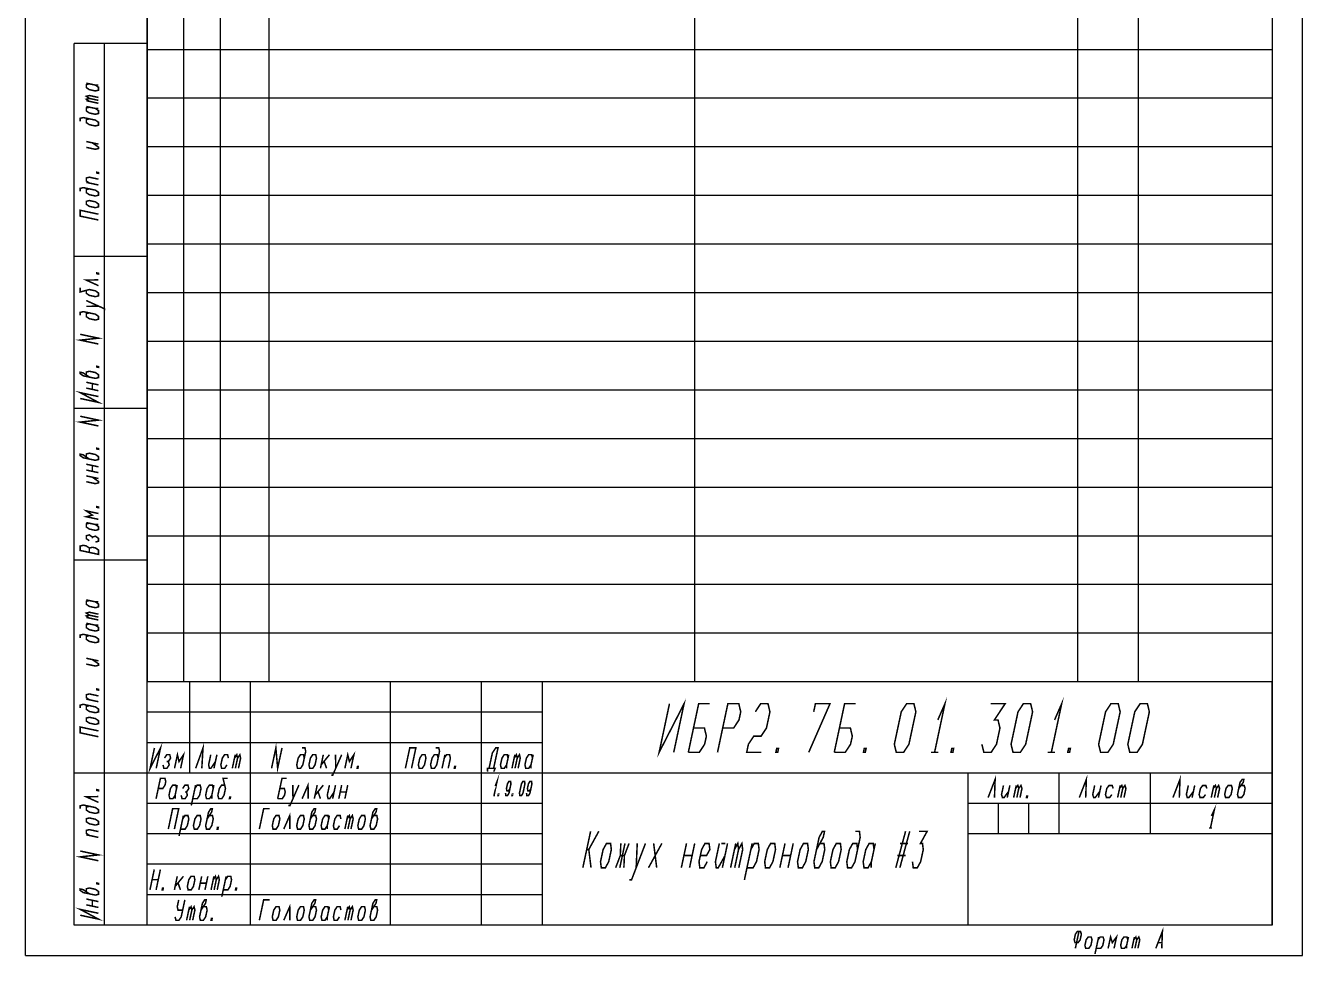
# Model space of a CAD drawing. Header units: millimetres. Extents: x 0 to 210, y 0 to 297.
# Drawn here: x 0 to 210, y 0 to 153 of the extents above; entities that cross this region are included whole.
import ezdxf

# ---------------------------------------------------------------- set-up
doc = ezdxf.new("R2010")
doc.units = ezdxf.units.MM
doc.header["$LTSCALE"] = 19.36
doc.layers.get('0').update_dxf_attribs({"linetype": 'CONTINUOUS'})

msp = doc.modelspace()

# ---------------------------------------------------------------- linework, layer by layer
at = {"color": 7, "linetype": 'CONTINUOUS'}
for p, q in [((0, 0), (0, 297)), ((210, 0), (210, 297)), ((20, 292), (20, 93)), ((20, 5), (20, 292)), ((26, 292), (26, 93)), ((32, 292), (32, 93)), ((40, 292), (40, 93)), ((110, 292), (110, 93)), ((173, 292), (173, 93)), ((183, 292), (183, 93)), ((205, 292), (205, 93)), ((205, 292), (205, 5)), ((20, 277), (20, 45)), ((26, 277), (26, 45)), ((32, 277), (32, 45)), ((40, 277), (40, 45)), ((110, 277), (110, 45)), ((173, 277), (173, 45)), ((183, 277), (183, 45)), ((205, 277), (205, 45)), ((20, 150), (8, 150)), ((8, 5), (8, 150)), ((13, 5), (13, 150)), ((20, 5), (20, 150)), ((205, 149), (20, 149)), ((205, 149), (20, 149)), ((205, 141), (20, 141)), ((205, 141), (20, 141)), ((205, 133), (20, 133)), ((205, 133), (20, 133)), ((205, 125), (20, 125)), ((205, 125), (20, 125)), ((205, 117), (20, 117)), ((205, 117), (20, 117)), ((20, 115), (8, 115)), ((205, 109), (20, 109)), ((205, 109), (20, 109)), ((205, 101), (20, 101)), ((205, 101), (20, 101)), ((205, 93), (20, 93)), ((205, 93), (20, 93)), ((20, 90), (8, 90)), ((205, 85), (20, 85)), ((205, 77), (20, 77)), ((205, 69), (20, 69)), ((20, 65), (8, 65)), ((205, 61), (20, 61)), ((205, 53), (20, 53)), ((205, 45), (20, 45)), ((20, 5), (20, 45)), ((205, 45), (20, 45)), ((27, 30), (27, 45)), ((37, 5), (37, 45)), ((60, 5), (60, 45)), ((75, 5), (75, 45)), ((85, 5), (85, 45)), ((205, 5), (205, 45)), ((85, 40), (20, 40)), ((85, 35), (20, 35)), ((20, 30), (8, 30)), ((205, 30), (20, 30)), ((155, 5), (155, 30)), ((170, 20), (170, 30)), ((185, 20), (185, 30)), ((85, 25), (20, 25)), ((205, 25), (155, 25)), ((160, 20), (160, 25)), ((165, 20), (165, 25)), ((85, 20), (20, 20)), ((205, 20), (155, 20)), ((85, 15), (20, 15)), ((85, 10), (20, 10)), ((20, 5), (8, 5)), ((205, 5), (20, 5)), ((0, 0), (210, 0))]:
    msp.add_line(p, q, dxfattribs=at)
at = {"color": 2, "linetype": 'CONTINUOUS', "const_width": 0.25}
for points in [[(9.99, 143.49), (11.49, 143.17), (11.99, 143.18)], [(10.49, 143.38), (9.99, 143.25), (9.99, 142.77), (10.49, 142.42), (11.49, 142.21), (11.99, 142.34), (11.99, 142.82), (11.49, 143.17)], [(10.49, 140.98), (9.99, 141.33), (10.49, 141.46), (11.99, 141.14)], [(10.49, 140.5), (9.99, 140.85), (10.49, 140.98), (11.99, 140.66)], [(11.99, 140.18), (9.99, 140.61)], [(9.99, 139.65), (11.49, 139.33), (11.99, 139.34)], [(10.49, 139.54), (9.99, 139.41), (9.99, 138.93), (10.49, 138.58), (11.49, 138.37), (11.99, 138.5), (11.99, 138.98), (11.49, 139.33)], [(10.49, 137.62), (9.99, 137.49), (9.99, 137.01), (10.49, 136.66), (11.49, 136.45), (11.99, 136.58), (11.99, 137.06), (11.49, 137.41), (9.49, 137.83), (8.99, 137.7), (8.99, 137.22)], [(9.99, 133.89), (11.99, 133.46)], [(9.99, 132.93), (11.49, 132.61), (11.99, 132.74), (11.99, 132.98), (10.99, 133.67)], [(10.49, 127.06), (9.99, 127.41), (9.99, 127.89), (10.49, 128.02), (11.99, 127.7)], [(11.99, 128.78), (11.99, 128.66), (11.74, 128.71), (11.74, 128.83), (11.99, 128.78)], [(10.49, 126.1), (9.99, 125.97), (9.99, 125.49), (10.49, 125.14), (11.49, 124.93), (11.99, 125.06), (11.99, 125.54), (11.49, 125.89), (9.49, 126.31), (8.99, 126.18), (8.99, 125.7)], [(11.99, 126.74), (9.99, 127.17)], [(11.49, 123.01), (11.99, 123.14), (11.99, 123.62), (11.49, 123.97), (10.49, 124.18), (9.99, 124.05), (9.99, 123.57), (10.49, 123.22), (11.49, 123.01)], [(11.99, 120.98), (8.99, 121.62), (8.99, 122.58), (11.99, 121.94)], [(11.99, 112.22), (11.99, 112.1), (11.74, 112.15), (11.74, 112.27), (11.99, 112.22)], [(9.99, 109.41), (9.99, 108.93), (10.49, 108.58), (11.49, 108.37), (11.99, 108.5), (11.99, 108.98), (11.49, 109.33), (10.49, 109.54), (8.99, 109.14), (8.99, 109.86)], [(11.99, 110.18), (9.99, 111.09), (11.99, 111.14)], [(12.99, 106.13), (12.99, 106.37), (9.99, 107.73)], [(10.49, 105.7), (9.99, 105.57), (9.99, 105.09), (10.49, 104.74), (11.49, 104.53), (11.99, 104.66), (11.99, 105.14), (11.49, 105.49), (9.49, 105.91), (8.99, 105.78), (8.99, 105.3)], [(9.99, 106.77), (11.99, 106.82)], [(11.99, 100.58), (8.99, 101.22), (11.99, 101.54), (8.99, 102.18)], [(11.99, 96.86), (11.99, 96.74), (11.74, 96.79), (11.74, 96.91), (11.99, 96.86)], [(10.49, 95.14), (9.49, 95.83), (8.99, 95.94), (8.99, 95.7), (9.49, 95.35), (11.49, 94.93), (11.99, 95.06), (11.99, 95.54), (11.49, 95.89), (10.49, 96.1), (9.99, 95.97), (9.99, 95.49)], [(8.99, 91.62), (11.99, 90.98), (8.99, 92.58), (11.99, 91.94)], [(9.99, 94.29), (11.99, 93.86)], [(11.99, 92.9), (9.99, 93.33)], [(10.99, 93.11), (10.99, 94.07)], [(11.99, 87.1), (8.99, 87.74), (11.99, 88.06), (8.99, 88.7)], [(10.49, 81.66), (9.49, 82.35), (8.99, 82.46), (8.99, 82.22), (9.49, 81.87), (11.49, 81.45), (11.99, 81.58), (11.99, 82.06), (11.49, 82.41), (10.49, 82.62), (9.99, 82.49), (9.99, 82.01)], [(11.99, 83.38), (11.99, 83.26), (11.74, 83.31), (11.74, 83.43), (11.99, 83.38)], [(9.99, 80.81), (11.99, 80.38)], [(11.99, 79.42), (9.99, 79.85)], [(10.99, 79.63), (10.99, 80.59)], [(9.99, 78.89), (11.99, 78.46)], [(9.99, 77.93), (11.49, 77.61), (11.99, 77.74), (11.99, 77.98), (10.99, 78.67)], [(11.99, 73.78), (11.99, 73.66), (11.74, 73.71), (11.74, 73.83), (11.99, 73.78)], [(11.99, 71.74), (9.99, 72.17), (10.99, 72.43), (9.99, 73.13), (11.99, 72.7)], [(9.99, 71.21), (11.49, 70.89), (11.99, 70.9)], [(10.49, 71.1), (9.99, 70.97), (9.99, 70.49), (10.49, 70.14), (11.49, 69.93), (11.99, 70.06), (11.99, 70.54), (11.49, 70.89)], [(11.49, 68.01), (11.99, 68.14), (11.99, 68.62), (11.49, 68.97), (10.99, 68.83), (10.49, 69.18), (9.99, 69.05), (9.99, 68.57), (10.49, 68.22)], [(11.99, 65.98), (11.99, 66.7), (11.49, 67.05), (10.99, 67.15), (10.49, 67.02), (9.99, 67.37), (9.49, 67.47), (8.99, 67.34), (8.99, 66.62), (11.99, 65.98)], [(10.99, 68.59), (10.99, 68.83)], [(10.49, 66.3), (10.49, 67.02)], [(9.99, 58.49), (11.49, 58.17), (11.99, 58.18)], [(10.49, 58.38), (9.99, 58.25), (9.99, 57.77), (10.49, 57.42), (11.49, 57.21), (11.99, 57.34), (11.99, 57.82), (11.49, 58.17)], [(10.49, 55.98), (9.99, 56.33), (10.49, 56.46), (11.99, 56.14)], [(10.49, 55.5), (9.99, 55.85), (10.49, 55.98), (11.99, 55.66)], [(11.99, 55.18), (9.99, 55.61)], [(9.99, 54.65), (11.49, 54.33), (11.99, 54.34)], [(10.49, 54.54), (9.99, 54.41), (9.99, 53.93), (10.49, 53.58), (11.49, 53.37), (11.99, 53.5), (11.99, 53.98), (11.49, 54.33)], [(10.49, 52.62), (9.99, 52.49), (9.99, 52.01), (10.49, 51.66), (11.49, 51.45), (11.99, 51.58), (11.99, 52.06), (11.49, 52.41), (9.49, 52.83), (8.99, 52.7), (8.99, 52.22)], [(9.99, 48.89), (11.99, 48.46)], [(9.99, 47.93), (11.49, 47.61), (11.99, 47.74), (11.99, 47.98), (10.99, 48.67)], [(10.49, 42.06), (9.99, 42.41), (9.99, 42.89), (10.49, 43.02), (11.99, 42.7)], [(11.99, 41.74), (9.99, 42.17)], [(11.99, 43.78), (11.99, 43.66), (11.74, 43.71), (11.74, 43.83), (11.99, 43.78)], [(105.9, 41.41), (104.2, 33.41), (108.3, 41.41), (106.6, 33.41)], [(150.03, 38.74), (151.2, 41.41), (149.5, 33.41)], [(169.23, 38.74), (170.4, 41.41), (168.7, 33.41)], [(10.49, 41.1), (9.99, 40.97), (9.99, 40.49), (10.49, 40.14), (11.49, 39.93), (11.99, 40.06), (11.99, 40.54), (11.49, 40.89), (9.49, 41.31), (8.99, 41.18), (8.99, 40.7)], [(109, 33.41), (110.7, 41.41), (112.5, 41.41)], [(113.8, 33.41), (115.5, 41.41), (117.3, 41.41), (117.62, 40.08), (117.33, 38.74), (116.45, 37.41), (114.65, 37.41)], [(120.02, 40.08), (120.9, 41.41), (122.1, 41.41), (122.42, 40.08), (121.85, 37.41), (120.97, 36.08), (119.77, 36.08), (118.88, 34.74), (118.6, 33.41), (121, 33.41)], [(128.8, 33.41), (132.3, 41.41), (129.9, 41.41), (129.62, 40.08)], [(133, 33.41), (134.7, 41.41), (136.5, 41.41)], [(143.2, 33.41), (142.88, 34.74), (144.02, 40.08), (144.9, 41.41), (146.1, 41.41), (146.42, 40.08), (145.28, 34.74), (144.4, 33.41), (143.2, 33.41)], [(158.7, 41.41), (161.1, 41.41), (159.33, 38.74), (159.93, 38.74), (160.25, 37.41), (159.68, 34.74), (158.8, 33.41), (157.6, 33.41), (157.28, 34.74)], [(162.4, 33.41), (162.08, 34.74), (163.22, 40.08), (164.1, 41.41), (165.3, 41.41), (165.62, 40.08), (164.48, 34.74), (163.6, 33.41), (162.4, 33.41)], [(176.8, 33.41), (176.48, 34.74), (177.62, 40.08), (178.5, 41.41), (179.7, 41.41), (180.02, 40.08), (178.88, 34.74), (178, 33.41), (176.8, 33.41)], [(181.6, 33.41), (181.28, 34.74), (182.42, 40.08), (183.3, 41.41), (184.5, 41.41), (184.82, 40.08), (183.68, 34.74), (182.8, 33.41), (181.6, 33.41)], [(11.49, 38.01), (11.99, 38.14), (11.99, 38.62), (11.49, 38.97), (10.49, 39.18), (9.99, 39.05), (9.99, 38.57), (10.49, 38.22), (11.49, 38.01)], [(11.99, 35.98), (8.99, 36.62), (8.99, 37.58), (11.99, 36.94)], [(109, 33.41), (110.8, 33.41), (111.68, 34.74), (111.97, 36.08), (111.65, 37.41), (109.85, 37.41)], [(133, 33.41), (134.8, 33.41), (135.68, 34.74), (135.97, 36.08), (135.65, 37.41), (133.85, 37.41)], [(21.2, 34.14), (20.49, 30.79), (22.2, 34.14), (21.49, 30.79)], [(24.5, 30.79), (24.98, 33.02), (25.24, 31.9), (25.98, 33.02), (25.51, 30.79)], [(27.98, 30.79), (29.19, 34.14), (28.99, 30.79)], [(40.46, 30.79), (41.17, 34.14), (41.46, 30.79), (42.18, 34.14)], [(45.84, 32.46), (45.71, 33.02), (45.21, 33.02), (44.84, 32.46), (44.6, 31.35), (44.73, 30.79), (45.23, 30.79), (45.6, 31.35), (46.08, 33.58), (45.95, 34.14), (45.44, 34.14)], [(52.52, 30.79), (52.99, 33.02), (53.26, 31.9), (54, 33.02), (53.52, 30.79)], [(62.47, 30.79), (63.19, 34.14), (64.19, 34.14), (63.48, 30.79)], [(67.86, 32.46), (67.72, 33.02), (67.22, 33.02), (66.85, 32.46), (66.61, 31.35), (66.75, 30.79), (67.25, 30.79), (67.62, 31.35), (68.09, 33.58), (67.96, 34.14), (67.46, 34.14)], [(76.23, 30.79), (76.77, 33.3), (77.32, 34.14), (77.7, 34.14), (76.98, 30.79)], [(123.7, 33.41), (123.4, 33.41), (123.54, 34.08), (123.84, 34.08), (123.7, 33.41)], [(138.1, 33.41), (137.8, 33.41), (137.94, 34.08), (138.24, 34.08), (138.1, 33.41)], [(152.5, 33.41), (152.2, 33.41), (152.34, 34.08), (152.64, 34.08), (152.5, 33.41)], [(171.7, 33.41), (171.4, 33.41), (171.54, 34.08), (171.84, 34.08), (171.7, 33.41)], [(22.61, 31.35), (22.75, 30.79), (23.25, 30.79), (23.62, 31.35), (23.49, 31.9), (23.86, 32.46), (23.72, 33.02), (23.22, 33.02), (22.85, 32.46)], [(23.23, 31.9), (23.49, 31.9)], [(30.46, 33.02), (30.11, 31.35), (30.24, 30.79), (30.49, 30.79), (31.23, 31.9)], [(31.47, 33.02), (30.99, 30.79)], [(33.36, 32.46), (33.23, 33.02), (32.73, 33.02), (32.36, 32.46), (32.12, 31.35), (32.25, 30.79), (32.75, 30.79), (33.12, 31.35)], [(34.01, 30.79), (34.48, 33.02)], [(34.37, 32.46), (34.74, 33.02), (34.87, 32.46), (34.51, 30.79)], [(34.87, 32.46), (35.24, 33.02), (35.37, 32.46), (35.02, 30.79)], [(46.61, 31.35), (46.74, 30.79), (47.24, 30.79), (47.61, 31.35), (47.85, 32.46), (47.72, 33.02), (47.22, 33.02), (46.85, 32.46), (46.61, 31.35)], [(48.97, 33.02), (48.5, 30.79)], [(48.62, 31.35), (49.98, 33.02)], [(49.11, 31.9), (49.51, 30.79)], [(50.27, 29.67), (50.52, 29.67), (51.99, 33.02)], [(50.98, 33.02), (51.01, 30.79)], [(64.6, 31.35), (64.74, 30.79), (65.24, 30.79), (65.61, 31.35), (65.85, 32.46), (65.71, 33.02), (65.21, 33.02), (64.84, 32.46), (64.6, 31.35)], [(68.5, 30.79), (68.98, 33.02)], [(68.86, 32.46), (69.23, 33.02), (69.73, 33.02), (69.87, 32.46), (69.51, 30.79)], [(79.35, 32.46), (79.22, 33.02), (78.72, 33.02), (78.35, 32.46), (78.11, 31.35), (78.24, 30.79), (78.74, 30.79), (79.11, 31.35)], [(79.47, 33.02), (79.11, 31.35), (79.12, 30.79)], [(80, 30.79), (80.47, 33.02)], [(80.36, 32.46), (80.73, 33.02), (80.86, 32.46), (80.5, 30.79)], [(80.86, 32.46), (81.23, 33.02), (81.36, 32.46), (81.01, 30.79)], [(83.37, 32.46), (83.24, 33.02), (82.74, 33.02), (82.37, 32.46), (82.13, 31.35), (82.26, 30.79), (82.76, 30.79), (83.13, 31.35)], [(83.49, 33.02), (83.13, 31.35), (83.14, 30.79)], [(148.9, 33.41), (150.1, 33.41)], [(168.1, 33.41), (169.3, 33.41)], [(54.66, 30.79), (54.53, 30.79), (54.59, 31.07), (54.71, 31.07), (54.66, 30.79)], [(70.64, 30.79), (70.52, 30.79), (70.57, 31.07), (70.7, 31.07), (70.64, 30.79)], [(75.99, 30.23), (75.98, 30.79), (77.24, 30.79), (76.99, 30.23)], [(77.24, 27.86), (77.54, 28.62), (77.05, 26.32)], [(158.3, 25.97), (159.46, 28.97), (159.35, 25.97)], [(173.3, 25.97), (174.46, 28.97), (174.35, 25.97)], [(188.7, 25.97), (189.86, 28.97), (189.75, 25.97)], [(11.99, 27.22), (11.99, 27.1), (11.74, 27.15), (11.74, 27.27), (11.99, 27.22)], [(21.47, 25.79), (22.18, 29.14), (22.93, 29.14), (23.06, 28.58), (22.94, 28.02), (22.57, 27.46), (21.82, 27.46)], [(24.84, 27.46), (24.7, 28.02), (24.2, 28.02), (23.83, 27.46), (23.59, 26.35), (23.73, 25.79), (24.23, 25.79), (24.6, 26.35)], [(24.95, 28.02), (24.6, 26.35), (24.61, 25.79)], [(25.6, 26.35), (25.74, 25.79), (26.24, 25.79), (26.61, 26.35), (26.48, 26.9), (26.85, 27.46), (26.71, 28.02), (26.21, 28.02), (25.84, 27.46)], [(27.26, 24.67), (27.97, 28.02)], [(27.49, 25.79), (28.25, 25.79), (28.62, 26.35), (28.86, 27.46), (28.72, 28.02), (28.22, 28.02), (27.85, 27.46)], [(30.87, 27.46), (30.73, 28.02), (30.23, 28.02), (29.86, 27.46), (29.62, 26.35), (29.76, 25.79), (30.26, 25.79), (30.63, 26.35)], [(30.98, 28.02), (30.63, 26.35), (30.64, 25.79)], [(32.74, 28.02), (32.24, 28.02), (31.87, 27.46), (31.63, 26.35), (31.77, 25.79), (32.27, 25.79), (32.64, 26.35), (32.88, 27.46), (32.48, 29.14), (33.23, 29.14)], [(41.46, 25.79), (42.18, 29.14), (42.93, 29.14)], [(41.46, 25.79), (42.22, 25.79), (42.59, 26.35), (42.71, 26.9), (42.57, 27.46), (41.82, 27.46)], [(43.24, 24.67), (43.49, 24.67), (44.95, 28.02)], [(43.95, 28.02), (43.98, 25.79)], [(45.49, 25.79), (46.46, 28.02), (46.49, 25.79)], [(47.97, 28.02), (47.49, 25.79)], [(47.61, 26.35), (48.97, 28.02)], [(49.98, 28.02), (49.62, 26.35), (49.76, 25.79), (50.01, 25.79), (50.75, 26.9)], [(50.98, 28.02), (50.51, 25.79)], [(51.52, 25.79), (51.99, 28.02)], [(52.99, 28.02), (52.52, 25.79)], [(78.93, 26.71), (78.99, 26.32), (79.28, 26.32), (79.51, 26.71), (79.83, 28.24), (79.77, 28.62), (79.48, 28.62), (79.26, 28.24), (79.09, 27.47), (79.16, 27.09), (79.44, 27.09), (79.67, 27.47)], [(81.29, 26.32), (81.23, 26.71), (81.56, 28.24), (81.78, 28.62), (82.07, 28.62), (82.13, 28.24), (81.81, 26.71), (81.58, 26.32), (81.29, 26.32)], [(82.38, 26.71), (82.44, 26.32), (82.73, 26.32), (82.96, 26.71), (83.28, 28.24), (83.22, 28.62), (82.93, 28.62), (82.71, 28.24), (82.54, 27.47), (82.61, 27.09), (82.89, 27.09), (83.12, 27.47)], [(160.83, 27.97), (160.51, 26.47), (160.66, 25.97), (160.93, 25.97), (161.66, 26.97)], [(161.88, 27.97), (161.45, 25.97)], [(162.5, 25.97), (162.93, 27.97)], [(162.82, 27.47), (163.19, 27.97), (163.34, 27.47), (163.03, 25.97)], [(163.34, 27.47), (163.71, 27.97), (163.87, 27.47), (163.55, 25.97)], [(175.83, 27.97), (175.51, 26.47), (175.66, 25.97), (175.92, 25.97), (176.66, 26.97)], [(176.88, 27.97), (176.45, 25.97)], [(178.87, 27.47), (178.71, 27.97), (178.19, 27.97), (177.82, 27.47), (177.61, 26.47), (177.76, 25.97), (178.29, 25.97), (178.66, 26.47)], [(179.6, 25.97), (180.03, 27.97)], [(179.92, 27.47), (180.29, 27.97), (180.44, 27.47), (180.12, 25.97)], [(180.44, 27.47), (180.81, 27.97), (180.97, 27.47), (180.65, 25.97)], [(191.23, 27.97), (190.91, 26.47), (191.06, 25.97), (191.32, 25.97), (192.06, 26.97)], [(192.28, 27.97), (191.85, 25.97)], [(194.27, 27.47), (194.11, 27.97), (193.59, 27.97), (193.22, 27.47), (193.01, 26.47), (193.16, 25.97), (193.69, 25.97), (194.06, 26.47)], [(195, 25.97), (195.43, 27.97)], [(195.32, 27.47), (195.69, 27.97), (195.84, 27.47), (195.52, 25.97)], [(195.84, 27.47), (196.21, 27.97), (196.37, 27.47), (196.05, 25.97)], [(197.21, 26.47), (197.36, 25.97), (197.89, 25.97), (198.26, 26.47), (198.47, 27.47), (198.31, 27.97), (197.79, 27.97), (197.42, 27.47), (197.21, 26.47)], [(199.52, 27.47), (200.26, 28.47), (200.36, 28.97), (200.1, 28.97), (199.73, 28.47), (199.31, 26.47), (199.46, 25.97), (199.99, 25.97), (200.36, 26.47), (200.57, 27.47), (200.41, 27.97), (199.89, 27.97)], [(11.99, 25.18), (9.99, 26.09), (11.99, 26.14)], [(26.22, 26.9), (26.48, 26.9)], [(33.65, 25.79), (33.52, 25.79), (33.58, 26.07), (33.71, 26.07), (33.65, 25.79)], [(48.11, 26.9), (48.5, 25.79)], [(51.75, 26.9), (52.76, 26.9)], [(76.91, 26.32), (77.2, 26.32)], [(77.77, 26.32), (77.7, 26.32), (77.74, 26.52), (77.81, 26.52), (77.77, 26.32)], [(80.07, 26.32), (80, 26.32), (80.04, 26.52), (80.11, 26.52), (80.07, 26.32)], [(164.73, 25.97), (164.6, 25.97), (164.65, 26.22), (164.78, 26.22), (164.73, 25.97)], [(10.49, 24.54), (9.99, 24.41), (9.99, 23.93), (10.49, 23.58), (11.49, 23.37), (11.99, 23.5), (11.99, 23.98), (11.49, 24.33), (9.49, 24.75), (8.99, 24.62), (8.99, 24.14)], [(23.48, 20.79), (24.19, 24.14), (25.19, 24.14), (24.48, 20.79)], [(25.25, 19.67), (25.96, 23.02)], [(25.48, 20.79), (26.24, 20.79), (26.61, 21.35), (26.85, 22.46), (26.71, 23.02), (26.21, 23.02), (25.84, 22.46)], [(27.61, 21.35), (27.75, 20.79), (28.25, 20.79), (28.62, 21.35), (28.86, 22.46), (28.72, 23.02), (28.22, 23.02), (27.85, 22.46), (27.61, 21.35)], [(29.86, 22.46), (30.6, 23.58), (30.72, 24.14), (30.47, 24.14), (30.1, 23.58), (29.62, 21.35), (29.76, 20.79), (30.26, 20.79), (30.63, 21.35), (30.87, 22.46), (30.73, 23.02), (30.23, 23.02)], [(38.45, 20.79), (39.16, 24.14), (40.17, 24.14)], [(40.58, 21.35), (40.71, 20.79), (41.21, 20.79), (41.58, 21.35), (41.82, 22.46), (41.69, 23.02), (41.19, 23.02), (40.82, 22.46), (40.58, 21.35)], [(42.47, 20.79), (43.45, 23.02), (43.48, 20.79)], [(44.6, 21.35), (44.73, 20.79), (45.23, 20.79), (45.6, 21.35), (45.84, 22.46), (45.71, 23.02), (45.21, 23.02), (44.84, 22.46), (44.6, 21.35)], [(46.85, 22.46), (47.59, 23.58), (47.7, 24.14), (47.45, 24.14), (47.08, 23.58), (46.61, 21.35), (46.74, 20.79), (47.24, 20.79), (47.61, 21.35), (47.85, 22.46), (47.72, 23.02), (47.22, 23.02)], [(49.86, 22.46), (49.73, 23.02), (49.23, 23.02), (48.86, 22.46), (48.62, 21.35), (48.75, 20.79), (49.25, 20.79), (49.62, 21.35)], [(49.98, 23.02), (49.62, 21.35), (49.63, 20.79)], [(51.87, 22.46), (51.74, 23.02), (51.24, 23.02), (50.87, 22.46), (50.63, 21.35), (50.76, 20.79), (51.26, 20.79), (51.63, 21.35)], [(52.52, 20.79), (52.99, 23.02)], [(52.88, 22.46), (53.25, 23.02), (53.38, 22.46), (53.02, 20.79)], [(53.38, 22.46), (53.75, 23.02), (53.88, 22.46), (53.52, 20.79)], [(54.65, 21.35), (54.78, 20.79), (55.28, 20.79), (55.65, 21.35), (55.89, 22.46), (55.76, 23.02), (55.26, 23.02), (54.89, 22.46), (54.65, 21.35)], [(56.9, 22.46), (57.64, 23.58), (57.75, 24.14), (57.5, 24.14), (57.13, 23.58), (56.66, 21.35), (56.79, 20.79), (57.29, 20.79), (57.66, 21.35), (57.9, 22.46), (57.77, 23.02), (57.27, 23.02)], [(195.03, 22.97), (195.51, 23.97), (194.87, 20.97)], [(11.49, 21.45), (11.99, 21.58), (11.99, 22.06), (11.49, 22.41), (10.49, 22.62), (9.99, 22.49), (9.99, 22.01), (10.49, 21.66), (11.49, 21.45)], [(31.64, 20.79), (31.52, 20.79), (31.57, 21.07), (31.7, 21.07), (31.64, 20.79)], [(194.61, 20.97), (195.13, 20.97)], [(10.49, 19.74), (9.99, 20.09), (9.99, 20.57), (10.49, 20.7), (11.99, 20.38)], [(11.99, 19.42), (9.99, 19.85)], [(91.65, 14.43), (92.93, 20.43)], [(92.29, 17.43), (92.63, 17.43), (94.28, 20.43)], [(130.09, 17.43), (131.19, 19.43), (131.4, 20.43), (131.06, 20.43), (130.51, 19.43), (129.66, 15.43), (129.79, 14.43), (130.46, 14.43), (131.01, 15.43), (131.44, 17.43), (131.31, 18.43), (130.64, 18.43)], [(136.84, 17.43), (136.71, 18.43), (136.04, 18.43), (135.49, 17.43), (135.06, 15.43), (135.19, 14.43), (135.86, 14.43), (136.41, 15.43), (137.26, 19.43), (137.14, 20.43), (136.46, 20.43)], [(143.12, 14.43), (144.73, 20.43)], [(143.79, 14.43), (145.41, 20.43)], [(146.93, 20.43), (148.28, 20.43), (147.18, 18.43), (147.51, 18.43), (147.64, 17.43), (147.21, 15.43), (146.66, 14.43), (145.99, 14.43), (145.86, 15.43)], [(11.99, 15.58), (8.99, 16.22), (11.99, 16.54), (8.99, 17.18)], [(93, 14.43), (92.63, 17.43)], [(94.56, 15.43), (94.69, 14.43), (95.36, 14.43), (95.91, 15.43), (96.34, 17.43), (96.21, 18.43), (95.54, 18.43), (94.99, 17.43), (94.56, 15.43)], [(97.05, 14.43), (97.81, 16.43), (97.9, 18.43)], [(98.58, 18.43), (97.73, 14.43)], [(99.25, 18.43), (98.49, 16.43), (98.4, 14.43)], [(99.32, 12.43), (99.66, 12.43), (101.95, 18.43)], [(100.6, 18.43), (100.42, 14.43)], [(102.45, 14.43), (104.65, 18.43)], [(103.3, 18.43), (103.8, 14.43)], [(107.85, 14.43), (108.7, 18.43)], [(110.05, 18.43), (109.2, 14.43)], [(110.98, 16.43), (111.99, 16.43), (112.54, 17.43), (112.41, 18.43), (111.74, 18.43), (111.19, 17.43), (110.76, 15.43), (110.89, 14.43), (111.56, 14.43), (112.11, 15.43)], [(114.1, 18.43), (113.46, 15.43), (113.59, 14.43), (113.92, 14.43), (115.03, 16.43)], [(114.44, 18.43), (115.11, 18.43)], [(115.45, 18.43), (114.6, 14.43)], [(115.95, 14.43), (116.8, 18.43)], [(116.59, 17.43), (117.14, 18.43), (117.26, 17.43), (116.63, 14.43)], [(117.26, 17.43), (117.81, 18.43), (117.94, 17.43), (117.3, 14.43)], [(118.22, 12.43), (119.5, 18.43)], [(118.65, 14.43), (119.66, 14.43), (120.21, 15.43), (120.64, 17.43), (120.51, 18.43), (119.84, 18.43), (119.29, 17.43)], [(121.56, 15.43), (121.69, 14.43), (122.36, 14.43), (122.91, 15.43), (123.34, 17.43), (123.21, 18.43), (122.54, 18.43), (121.99, 17.43), (121.56, 15.43)], [(124.05, 14.43), (124.9, 18.43)], [(126.25, 18.43), (125.4, 14.43)], [(126.96, 15.43), (127.09, 14.43), (127.76, 14.43), (128.31, 15.43), (128.74, 17.43), (128.61, 18.43), (127.94, 18.43), (127.39, 17.43), (126.96, 15.43)], [(132.36, 15.43), (132.49, 14.43), (133.16, 14.43), (133.71, 15.43), (134.14, 17.43), (134.01, 18.43), (133.34, 18.43), (132.79, 17.43), (132.36, 15.43)], [(139.54, 17.43), (139.41, 18.43), (138.74, 18.43), (138.19, 17.43), (137.76, 15.43), (137.89, 14.43), (138.56, 14.43), (139.11, 15.43)], [(139.75, 18.43), (139.11, 15.43), (139.07, 14.43)], [(143.8, 18.43), (145.15, 18.43)], [(97.81, 16.43), (98.49, 16.43)], [(108.28, 16.43), (109.63, 16.43)], [(124.48, 16.43), (125.83, 16.43)], [(143.38, 16.43), (144.73, 16.43)], [(20.46, 10.79), (21.17, 14.14)], [(22.18, 14.14), (21.47, 10.79)], [(24.95, 13.02), (24.48, 10.79)], [(24.6, 11.35), (25.96, 13.02)], [(26.61, 11.35), (26.74, 10.79), (27.24, 10.79), (27.61, 11.35), (27.85, 12.46), (27.72, 13.02), (27.22, 13.02), (26.85, 12.46), (26.61, 11.35)], [(28.5, 10.79), (28.97, 13.02)], [(29.98, 13.02), (29.51, 10.79)], [(30.51, 10.79), (30.98, 13.02)], [(30.87, 12.46), (31.24, 13.02), (31.37, 12.46), (31.01, 10.79)], [(31.37, 12.46), (31.74, 13.02), (31.87, 12.46), (31.52, 10.79)], [(32.28, 9.67), (32.99, 13.02)], [(32.52, 10.79), (33.27, 10.79), (33.64, 11.35), (33.88, 12.46), (33.75, 13.02), (33.25, 13.02), (32.88, 12.46)], [(10.49, 10.14), (9.49, 10.83), (8.99, 10.94), (8.99, 10.7), (9.49, 10.35), (11.49, 9.93), (11.99, 10.06), (11.99, 10.54), (11.49, 10.89), (10.49, 11.1), (9.99, 10.97), (9.99, 10.49)], [(11.99, 11.86), (11.99, 11.74), (11.74, 11.79), (11.74, 11.91), (11.99, 11.86)], [(20.82, 12.46), (21.82, 12.46)], [(22.6, 10.79), (22.47, 10.79), (22.53, 11.07), (22.65, 11.07), (22.6, 10.79)], [(25.09, 11.9), (25.48, 10.79)], [(28.74, 11.9), (29.74, 11.9)], [(34.66, 10.79), (34.53, 10.79), (34.59, 11.07), (34.71, 11.07), (34.66, 10.79)], [(9.99, 9.29), (11.99, 8.86)], [(11.99, 7.9), (9.99, 8.33)], [(10.99, 8.11), (10.99, 9.07)], [(24.6, 6.35), (24.73, 5.79), (25.23, 5.79), (25.6, 6.35), (26.2, 9.14)], [(25.19, 9.14), (24.95, 8.02), (25.09, 7.46), (25.84, 7.46)], [(28.86, 7.46), (29.6, 8.58), (29.71, 9.14), (29.46, 9.14), (29.09, 8.58), (28.62, 6.35), (28.75, 5.79), (29.25, 5.79), (29.62, 6.35), (29.86, 7.46), (29.73, 8.02), (29.23, 8.02)], [(38.45, 5.79), (39.16, 9.14), (40.17, 9.14)], [(42.47, 5.79), (43.45, 8.02), (43.48, 5.79)], [(46.85, 7.46), (47.59, 8.58), (47.7, 9.14), (47.45, 9.14), (47.08, 8.58), (46.61, 6.35), (46.74, 5.79), (47.24, 5.79), (47.61, 6.35), (47.85, 7.46), (47.72, 8.02), (47.22, 8.02)], [(56.9, 7.46), (57.64, 8.58), (57.75, 9.14), (57.5, 9.14), (57.13, 8.58), (56.66, 6.35), (56.79, 5.79), (57.29, 5.79), (57.66, 6.35), (57.9, 7.46), (57.77, 8.02), (57.27, 8.02)], [(8.99, 6.62), (11.99, 5.98), (8.99, 7.58), (11.99, 6.94)], [(26.49, 5.79), (26.96, 8.02)], [(26.85, 7.46), (27.22, 8.02), (27.35, 7.46), (26.99, 5.79)], [(27.35, 7.46), (27.72, 8.02), (27.85, 7.46), (27.49, 5.79)], [(40.58, 6.35), (40.71, 5.79), (41.21, 5.79), (41.58, 6.35), (41.82, 7.46), (41.69, 8.02), (41.19, 8.02), (40.82, 7.46), (40.58, 6.35)], [(44.6, 6.35), (44.73, 5.79), (45.23, 5.79), (45.6, 6.35), (45.84, 7.46), (45.71, 8.02), (45.21, 8.02), (44.84, 7.46), (44.6, 6.35)], [(49.86, 7.46), (49.73, 8.02), (49.23, 8.02), (48.86, 7.46), (48.62, 6.35), (48.75, 5.79), (49.25, 5.79), (49.62, 6.35)], [(49.98, 8.02), (49.62, 6.35), (49.63, 5.79)], [(51.87, 7.46), (51.74, 8.02), (51.24, 8.02), (50.87, 7.46), (50.63, 6.35), (50.76, 5.79), (51.26, 5.79), (51.63, 6.35)], [(52.52, 5.79), (52.99, 8.02)], [(52.88, 7.46), (53.25, 8.02), (53.38, 7.46), (53.02, 5.79)], [(53.38, 7.46), (53.75, 8.02), (53.88, 7.46), (53.52, 5.79)], [(54.65, 6.35), (54.78, 5.79), (55.28, 5.79), (55.65, 6.35), (55.89, 7.46), (55.76, 8.02), (55.26, 8.02), (54.89, 7.46), (54.65, 6.35)], [(30.64, 5.79), (30.51, 5.79), (30.57, 6.07), (30.69, 6.07), (30.64, 5.79)], [(185.88, 1.17), (186.97, 3.97), (186.86, 1.17)], [(173.25, 3.97), (173, 3.97), (172.66, 3.51), (172.46, 2.57), (172.6, 2.11), (173.09, 2.11), (173.44, 2.57), (173.64, 3.51), (173.49, 3.97), (173.25, 3.97), (172.65, 1.17)], [(174.22, 1.64), (174.36, 1.17), (174.86, 1.17), (175.2, 1.64), (175.4, 2.57), (175.25, 3.04), (174.76, 3.04), (174.42, 2.57), (174.22, 1.64)], [(175.88, 0.24), (176.48, 3.04)], [(176.08, 1.17), (176.82, 1.17), (177.16, 1.64), (177.36, 2.57), (177.21, 3.04), (176.72, 3.04), (176.38, 2.57)], [(178.04, 1.17), (178.44, 3.04), (178.73, 2.11), (179.42, 3.04), (179.02, 1.17)], [(181.28, 2.57), (181.13, 3.04), (180.64, 3.04), (180.3, 2.57), (180.1, 1.64), (180.25, 1.17), (180.74, 1.17), (181.08, 1.64)], [(181.38, 3.04), (181.08, 1.64), (181.1, 1.17)], [(181.96, 1.17), (182.36, 3.04)], [(182.26, 2.57), (182.6, 3.04), (182.75, 2.57), (182.45, 1.17)], [(182.75, 2.57), (183.09, 3.04), (183.24, 2.57), (182.94, 1.17)], [(186.32, 2.11), (186.81, 2.11)]]:
    msp.add_lwpolyline(points, dxfattribs=at)

doc.saveas('drawing.dxf')
